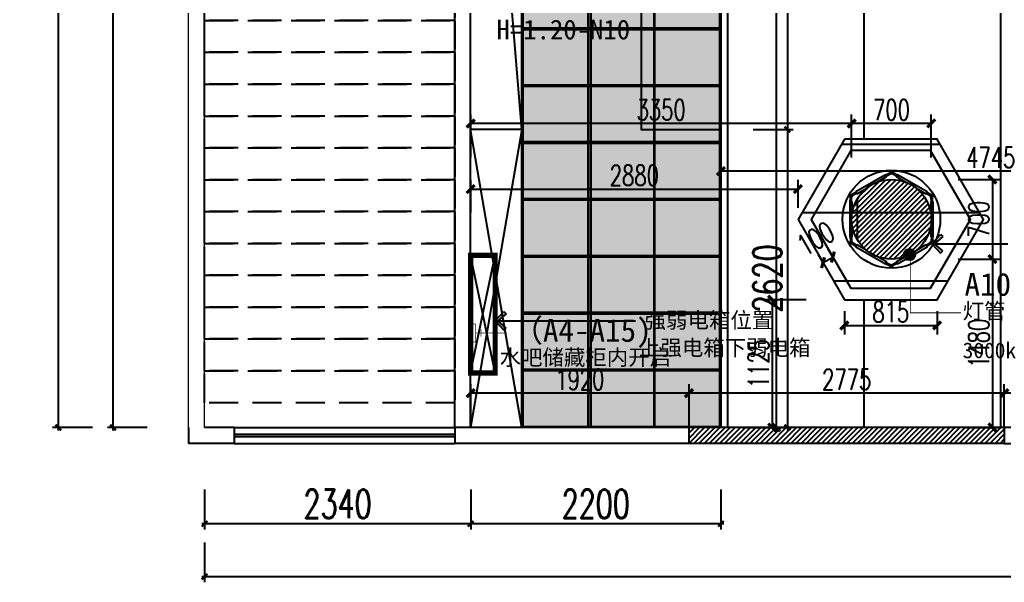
# Model space of a CAD drawing. Header units: millimetres. Extents: x 5625199 to 7433318, y -3316392 to -2552493.
# Drawn here: x 5899224 to 5907882, y -2599390 to -2594445 of the extents above; entities that cross this region are included whole.
import ezdxf

# ---------------------------------------------------------------- set-up
doc = ezdxf.new("R2010")
doc.units = ezdxf.units.MM
doc.header["$PDMODE"] = 35
doc.header["$PDSIZE"] = -10
doc.linetypes.add('DASHEDX2', pattern=[38.1, 25.4, -12.7])
doc.layers.add('001墙线', color=1, linetype='Continuous', lineweight=35)
for name, color, linetype in [('8', 8, 'Continuous'), ('PL-固定家具', 155, 'Continuous'), ('PL-地坪线', 8, 'Continuous'), ('PL-天花', 30, 'Continuous'), ('PL-天花尺寸', 155, 'Continuous'), ('PL-新建墙体', 5, 'Continuous'), ('PL-新建墙体尺寸', 155, 'Continuous'), ('PL-活动家具', 15, 'Continuous'), ('PL-灯具尺寸', 155, 'Continuous'), ('TXT【文字】', 8, 'Continuous'), ('WALL', 160, 'Continuous'), ('开关', 1, 'Continuous'), ('插座', 1, 'Continuous')]:
    doc.layers.add(name, color=color, linetype=linetype)
doc.styles.add('MFD-英文', font='stylu.ttf')
doc.styles.add('STYLE2', font='simhei.ttf')
doc.styles.add('标注-尺寸', font='simplex.shx', dxfattribs={"width": 0.7})
doc.dimstyles.new('100', dxfattribs={"dimtxt": 180, "dimasz": 70, "dimexe": 80, "dimexo": 100, "dimgap": 30, "dimtad": 1, "dimdec": 0, "dimrnd": 5, "dimdsep": 46, "dimtxsty": '标注-尺寸', "dimblk": 'ARCHTICK', "dimcen": 0.2, "dimdle": 5, "dimclrd": 8, "dimclre": 8, "dimclrt": 2, "dimadec": 0, "dimazin": 0, "dimtfac": 1, "dimtdec": 0, "dimtmove": 2, "dimatfit": 3, "dimldrblk": 'ccccc', "dimfxl": 300, "dimfxlon": 1, "dimtolj": 1, "dimtzin": 0, "dimarcsym": 0})
doc.dimstyles.new('MS55', dxfattribs={"dimscale": 0, "dimtxt": 5, "dimasz": 1, "dimexe": 1, "dimexo": 0.8, "dimgap": 1, "dimtad": 1, "dimdec": 0, "dimrnd": 5, "dimdsep": 46, "dimtxsty": '标注-尺寸', "dimblk": 'ARCHTICK', "dimcen": 0, "dimdle": 0.5, "dimclrd": 256, "dimclre": 256, "dimclrt": 50, "dimadec": 0, "dimazin": 0, "dimtfac": 1, "dimtdec": 0, "dimtix": 1, "dimtofl": 0, "dimtmove": 2, "dimatfit": 3, "dimldrblk": 'jt2', "dimfxl": 6, "dimfxlon": 1, "dimtvp": 1, "dimtolj": 1, "dimtzin": 0, "dimarcsym": 0})
doc.dimstyles.new('副本 100', dxfattribs={"dimscale": 0.8, "dimtxt": 180, "dimasz": 70, "dimexe": 80, "dimexo": 100, "dimgap": 30, "dimtad": 1, "dimdec": 0, "dimrnd": 5, "dimdsep": 46, "dimtxsty": '标注-尺寸', "dimblk": 'ARCHTICK', "dimcen": 0.2, "dimdle": 5, "dimclrd": 8, "dimclre": 8, "dimclrt": 2, "dimadec": 0, "dimazin": 0, "dimtfac": 1, "dimtdec": 0, "dimtmove": 2, "dimatfit": 3, "dimldrblk": 'ccccc', "dimfxl": 300, "dimfxlon": 1, "dimtolj": 1, "dimtzin": 0, "dimarcsym": 0})
pattern_1 = [(45, (273402.825, -417409.755), (-22.4506403, 22.4506403), [])]

# ---------------------------------------------------------------- blocks, each defined once
blk = doc.blocks.new('_ArchTick')
at = {"color": 0, "linetype": 'ByBlock', "const_width": 0.4}
blk.add_lwpolyline([(-0.5, -0.5), (0.5, 0.5)], dxfattribs=at)
blk = doc.blocks.new('*D39')
at = {"layer": 'PL-新建墙体尺寸', "color": 8, "lineweight": -2, "ltscale": 500, "transparency": 16777216}
for p, q in [((5906539.4, -2595657.3), (5906539.4, -2595277.3)), ((5907239.4, -2595657.3), (5907239.4, -2595277.3)), ((5907244.4, -2595357.3), (5906534.4, -2595357.3))]:
    blk.add_line(p, q, dxfattribs=at)
at = {"layer": 'PL-新建墙体尺寸', "color": 8, "linetype": 'ByBlock', "lineweight": -2, "transparency": 16777216, "xscale": 70, "yscale": 70, "zscale": 70, "rotation": 180}
blk.add_blockref('_ArchTick', (5906539.4, -2595357.3), dxfattribs=at)
at = {"layer": 'PL-新建墙体尺寸', "color": 8, "linetype": 'ByBlock', "lineweight": -2, "transparency": 16777216, "xscale": 70, "yscale": 70, "zscale": 70}
blk.add_blockref('_ArchTick', (5907239.4, -2595357.3), dxfattribs=at)
at = {"layer": 'PL-新建墙体尺寸', "color": 2, "ltscale": 500, "transparency": 16777216, "insert": (5906889.4, -2595237.3), "char_height": 180, "attachment_point": 5, "style": '标注-尺寸'}
blk.add_mtext('\\A1;700', dxfattribs=at)
blk = doc.blocks.new('ccccc')
h = blk.add_hatch(color=44)
h.dxf.hatch_style = 1
h.paths.add_polyline_path([(-1.71, -1.12), (-1.35, -1.47), (0, 0), (-1.35, 1.47), (-1.71, 1.12), (-0.42, 0)])
at = {"color": 44}
for p, q in [((-1.35, 1.47), (-1.71, 1.12)), ((0, 0), (-1.35, 1.47)), ((-0.42, 0), (-5.07, 0)), ((-1.71, 1.12), (-0.42, 0)), ((-1.71, -1.12), (-0.42, 0)), ((0, 0), (-1.35, -1.47)), ((-1.35, -1.47), (-1.71, -1.12))]:
    blk.add_line(p, q, dxfattribs=at)
blk = doc.blocks.new('*D40')
at = {"layer": 'PL-新建墙体尺寸', "color": 8, "lineweight": -2, "ltscale": 500, "transparency": 16777216}
for p, q in [((5903189.4, -2595657.3), (5903189.4, -2595277.3)), ((5906539.4, -2595657.3), (5906539.4, -2595277.3)), ((5906544.4, -2595357.3), (5903184.4, -2595357.3))]:
    blk.add_line(p, q, dxfattribs=at)
at = {"layer": 'PL-新建墙体尺寸', "color": 8, "linetype": 'ByBlock', "lineweight": -2, "transparency": 16777216, "xscale": 70, "yscale": 70, "zscale": 70, "rotation": 180}
blk.add_blockref('_ArchTick', (5903189.4, -2595357.3), dxfattribs=at)
at = {"layer": 'PL-新建墙体尺寸', "color": 8, "linetype": 'ByBlock', "lineweight": -2, "transparency": 16777216, "xscale": 70, "yscale": 70, "zscale": 70}
blk.add_blockref('_ArchTick', (5906539.4, -2595357.3), dxfattribs=at)
at = {"layer": 'PL-新建墙体尺寸', "color": 2, "ltscale": 500, "transparency": 16777216, "insert": (5904864.4, -2595237.3), "char_height": 180, "attachment_point": 5, "style": '标注-尺寸'}
blk.add_mtext('\\A1;3350', dxfattribs=at)
blk = doc.blocks.new('*D41')
at = {"layer": 'Defpoints', "color": 0, "ltscale": 500, "transparency": 16777216}
for p in [(5906889.4, -2595849.5), (5906889.4, -2596549.5), (5907777.5, -2596549.5)]:
    blk.add_point(p, dxfattribs=at)
at = {"layer": 'PL-新建墙体尺寸', "color": 8, "lineweight": -2, "ltscale": 500, "transparency": 16777216}
for p, q in [((5907477.5, -2595849.5), (5907857.5, -2595849.5)), ((5907777.5, -2595844.5), (5907777.5, -2596554.5)), ((5907477.5, -2596549.5), (5907857.5, -2596549.5))]:
    blk.add_line(p, q, dxfattribs=at)
at = {"layer": 'PL-新建墙体尺寸', "color": 8, "linetype": 'ByBlock', "lineweight": -2, "transparency": 16777216, "xscale": 70, "yscale": 70, "zscale": 70}
for p, rotation in [((5907777.5, -2595849.5), 90), ((5907777.5, -2596549.5), 270)]:
    blk.add_blockref('_ArchTick', p, dxfattribs=dict(at, rotation=rotation))
at = {"layer": 'PL-新建墙体尺寸', "color": 2, "ltscale": 500, "transparency": 16777216, "insert": (5907657.5, -2596199.5), "char_height": 180, "attachment_point": 5, "rotation": 90, "style": '标注-尺寸'}
blk.add_mtext('\\A1;700', dxfattribs=at)
blk = doc.blocks.new('*D42')
at = {"layer": 'Defpoints', "color": 0, "transparency": 16777216}
for p in [(5906889.4, -2596549.5), (5907445.2, -2598029.5), (5907777.5, -2598029.5)]:
    blk.add_point(p, dxfattribs=at)
at = {"layer": 'PL-新建墙体尺寸', "color": 8, "lineweight": -2, "ltscale": 500, "transparency": 16777216}
for p, q in [((5907477.5, -2596549.5), (5907857.5, -2596549.5)), ((5907777.5, -2596544.5), (5907777.5, -2598034.5)), ((5907545.2, -2598029.5), (5907857.5, -2598029.5))]:
    blk.add_line(p, q, dxfattribs=at)
at = {"layer": 'PL-新建墙体尺寸', "color": 8, "linetype": 'ByBlock', "lineweight": -2, "transparency": 16777216, "xscale": 70, "yscale": 70, "zscale": 70}
for p, rotation in [((5907777.5, -2596549.5), 90), ((5907777.5, -2598029.5), 270)]:
    blk.add_blockref('_ArchTick', p, dxfattribs=dict(at, rotation=rotation))
at = {"layer": 'PL-新建墙体尺寸', "color": 2, "ltscale": 500, "transparency": 16777216, "insert": (5907657.5, -2597289.5), "char_height": 180, "attachment_point": 5, "rotation": 90, "style": '标注-尺寸'}
blk.add_mtext('\\A1;1480', dxfattribs=at)
blk = doc.blocks.new('*D83')
at = {"layer": 'Defpoints', "color": 0, "transparency": 16777216}
for p in [(5905339, -2590009.5), (5905339, -2598029.5), (5905876.1, -2598029.5)]:
    blk.add_point(p, dxfattribs=at)
at = {"layer": 'PL-天花尺寸', "color": 8, "lineweight": -2, "ltscale": 500, "transparency": 16777216}
for p, q in [((5905876.1, -2590004.5), (5905876.1, -2598034.5)), ((5905576.1, -2590009.5), (5905956.1, -2590009.5)), ((5905576.1, -2598029.5), (5905956.1, -2598029.5))]:
    blk.add_line(p, q, dxfattribs=at)
at = {"layer": 'PL-天花尺寸', "color": 8, "linetype": 'ByBlock', "lineweight": -2, "transparency": 16777216, "xscale": 70, "yscale": 70, "zscale": 70}
for p, rotation in [((5905876.1, -2590009.5), 90), ((5905876.1, -2598029.5), 270)]:
    blk.add_blockref('_ArchTick', p, dxfattribs=dict(at, rotation=rotation))
at = {"layer": 'PL-天花尺寸', "color": 2, "ltscale": 500, "transparency": 16777216, "insert": (5905756.1, -2594019.5), "char_height": 180, "attachment_point": 5, "rotation": 90, "style": '标注-尺寸'}
blk.add_mtext('\\A1;8020', dxfattribs=at)
blk = doc.blocks.new('*D158')
at = {"layer": 'Defpoints', "color": 0, "transparency": 16777216}
for p in [(5910136, -2594525.2), (5905389.6, -2595609.2), (5905389.6, -2595776)]:
    blk.add_point(p, dxfattribs=at)
at = {"layer": 'PL-灯具尺寸', "color": 8, "lineweight": -2, "ltscale": 500, "transparency": 16777216}
for p, q in [((5910136, -2595476), (5910136, -2595856)), ((5905389.6, -2595709.2), (5905389.6, -2595856)), ((5910141, -2595776), (5905384.6, -2595776))]:
    blk.add_line(p, q, dxfattribs=at)
at = {"layer": 'PL-灯具尺寸', "color": 8, "linetype": 'ByBlock', "lineweight": -2, "transparency": 16777216, "xscale": 70, "yscale": 70, "zscale": 70, "rotation": 180}
blk.add_blockref('_ArchTick', (5905389.6, -2595776), dxfattribs=at)
at = {"layer": 'PL-灯具尺寸', "color": 8, "linetype": 'ByBlock', "lineweight": -2, "transparency": 16777216, "xscale": 70, "yscale": 70, "zscale": 70}
blk.add_blockref('_ArchTick', (5910136, -2595776), dxfattribs=at)
at = {"layer": 'PL-灯具尺寸', "color": 2, "ltscale": 500, "transparency": 16777216, "insert": (5907762.8, -2595656), "char_height": 180, "attachment_point": 5, "style": '标注-尺寸'}
blk.add_mtext('\\A1;4745', dxfattribs=at)
blk = doc.blocks.new('G$C9D3C6BC1')
at = {"layer": '001墙线', "const_width": 5.76}
for points in [[(82.1, 43.3), (82.1, 89.8), (50.2, 89.8)], [(82.1, 43.3), (82.1, 89.8), (113.9, 89.8)], [(161.2, 43.3), (161.2, 2.9), (2.9, 2.9), (2.9, 43.3)], [(2.9, 43.3), (161.2, 43.3), (82.1, 43.3)]]:
    blk.add_lwpolyline(points, dxfattribs=at)
blk = doc.blocks.new('*D1176')
at = {"layer": 'Defpoints', "color": 0, "transparency": 16777216}
for p in [(5905389.6, -2590009.5), (5905389.6, -2595409.5), (5905974.1, -2595409.5)]:
    blk.add_point(p, dxfattribs=at)
at = {"layer": 'TXT【文字】', "lineweight": -2, "ltscale": 500, "transparency": 16777216}
for p, q in [((5905974.1, -2589984.5), (5905974.1, -2595434.5)), ((5905674.1, -2590009.5), (5906024.1, -2590009.5)), ((5905674.1, -2595409.5), (5906024.1, -2595409.5))]:
    blk.add_line(p, q, dxfattribs=at)
at = {"layer": 'TXT【文字】', "linetype": 'ByBlock', "lineweight": -2, "transparency": 16777216, "xscale": 50.00000000000001, "yscale": 50.00000000000001, "zscale": 50.00000000000001}
for p, rotation in [((5905974.1, -2590009.5), 90), ((5905974.1, -2595409.5), 270)]:
    blk.add_blockref('_ArchTick', p, dxfattribs=dict(at, rotation=rotation))
at = {"layer": 'TXT【文字】', "color": 50, "ltscale": 500, "transparency": 16777216, "insert": (5905799.1, -2592709.5), "char_height": 250, "attachment_point": 5, "rotation": 90, "style": '标注-尺寸'}
blk.add_mtext('\\A1;5400', dxfattribs=at)
blk = doc.blocks.new('jt2')
at = {"ltscale": 0.1}
blk.add_line((0, 0), (-1, 0), dxfattribs=at)
at = {"color": 6, "ltscale": 0.1}
blk.add_lwpolyline([(-1.22, 1.26), (-0.72, 1.5), (0.02, 0), (-0.72, -1.5), (-1.22, -1.26), (0, 0), (-1.22, 1.26)], dxfattribs=at)
blk = doc.blocks.new('*D1177')
at = {"layer": 'Defpoints', "color": 0, "transparency": 16777216}
for p in [(5905389.6, -2595409.5), (5905974.1, -2598029.5), (5906237.3, -2598029.5)]:
    blk.add_point(p, dxfattribs=at)
at = {"layer": 'TXT【文字】', "lineweight": -2, "ltscale": 500, "transparency": 16777216}
for p, q in [((5905674.1, -2595409.5), (5906024.1, -2595409.5)), ((5905974.1, -2595384.5), (5905974.1, -2598054.5)), ((5906197.3, -2598029.5), (5905924.1, -2598029.5))]:
    blk.add_line(p, q, dxfattribs=at)
at = {"layer": 'TXT【文字】', "linetype": 'ByBlock', "lineweight": -2, "transparency": 16777216, "xscale": 50.00000000000001, "yscale": 50.00000000000001, "zscale": 50.00000000000001}
for p, rotation in [((5905974.1, -2595409.5), 90), ((5905974.1, -2598029.5), 270)]:
    blk.add_blockref('_ArchTick', p, dxfattribs=dict(at, rotation=rotation))
at = {"layer": 'TXT【文字】', "color": 50, "ltscale": 500, "transparency": 16777216, "insert": (5905799.1, -2596719.5), "char_height": 250, "attachment_point": 5, "rotation": 90, "style": '标注-尺寸'}
blk.add_mtext('\\A1;2620', dxfattribs=at)
blk = doc.blocks.new('*D1219')
at = {"layer": '8', "lineweight": -2, "ltscale": 500, "transparency": 16777216}
for p, q in [((5900344.5, -2589869.9), (5899994.5, -2589869.9)), ((5900044.5, -2598054.5), (5900044.5, -2589844.9)), ((5900344.5, -2598029.5), (5899994.5, -2598029.5))]:
    blk.add_line(p, q, dxfattribs=at)
at = {"layer": 'Defpoints', "color": 0, "transparency": 16777216}
for p in [(5900044.5, -2589869.9), (5903189.4, -2589869.9), (5901108.9, -2598029.5)]:
    blk.add_point(p, dxfattribs=at)
at = {"layer": '8', "linetype": 'ByBlock', "lineweight": -2, "transparency": 16777216, "xscale": 50.00000000000001, "yscale": 50.00000000000001, "zscale": 50.00000000000001}
for p, rotation in [((5900044.5, -2589869.9), 90), ((5900044.5, -2598029.5), 270)]:
    blk.add_blockref('_ArchTick', p, dxfattribs=dict(at, rotation=rotation))
at = {"layer": '8', "color": 50, "ltscale": 500, "transparency": 16777216, "insert": (5899869.5, -2593949.7), "char_height": 250, "attachment_point": 5, "rotation": 90, "style": '标注-尺寸'}
blk.add_mtext('\\A1;8160', dxfattribs=at)
blk = doc.blocks.new('*D1223')
at = {"layer": '8', "lineweight": -2, "ltscale": 500, "transparency": 16777216}
for p, q in [((5899862.7, -2580109.3), (5899512.7, -2580109.3)), ((5899562.7, -2580084.3), (5899562.7, -2598054.5)), ((5899862.7, -2598029.5), (5899512.7, -2598029.5))]:
    blk.add_line(p, q, dxfattribs=at)
at = {"layer": 'Defpoints', "color": 0, "transparency": 16777216}
for p in [(5903057.3, -2580109.3), (5899562.7, -2598029.5), (5903639.4, -2598029.5)]:
    blk.add_point(p, dxfattribs=at)
at = {"layer": '8', "linetype": 'ByBlock', "lineweight": -2, "transparency": 16777216, "xscale": 50.00000000000001, "yscale": 50.00000000000001, "zscale": 50.00000000000001}
for p, rotation in [((5899562.7, -2580109.3), 90), ((5899562.7, -2598029.5), 270)]:
    blk.add_blockref('_ArchTick', p, dxfattribs=dict(at, rotation=rotation))
at = {"layer": '8', "color": 50, "ltscale": 500, "transparency": 16777216, "insert": (5899387.7, -2589069.4), "char_height": 250, "attachment_point": 5, "rotation": 90, "style": '标注-尺寸'}
blk.add_mtext('\\A1;17920', dxfattribs=at)
blk = doc.blocks.new('*D1229')
at = {"layer": '8', "lineweight": -2, "ltscale": 500, "transparency": 16777216}
for p, q in [((5903189.4, -2598576), (5903189.4, -2598926)), ((5905389.6, -2598576), (5905389.6, -2598926)), ((5905414.6, -2598876), (5903164.4, -2598876))]:
    blk.add_line(p, q, dxfattribs=at)
at = {"layer": 'Defpoints', "color": 0, "transparency": 16777216}
for p in [(5905389.6, -2590009.5), (5903189.4, -2593775.7), (5903189.4, -2598876)]:
    blk.add_point(p, dxfattribs=at)
at = {"layer": '8', "linetype": 'ByBlock', "lineweight": -2, "transparency": 16777216, "xscale": 50.00000000000001, "yscale": 50.00000000000001, "zscale": 50.00000000000001, "rotation": 180}
blk.add_blockref('_ArchTick', (5903189.4, -2598876), dxfattribs=at)
at = {"layer": '8', "linetype": 'ByBlock', "lineweight": -2, "transparency": 16777216, "xscale": 50.00000000000001, "yscale": 50.00000000000001, "zscale": 50.00000000000001}
blk.add_blockref('_ArchTick', (5905389.6, -2598876), dxfattribs=at)
at = {"layer": '8', "color": 50, "ltscale": 500, "transparency": 16777216, "insert": (5904289.5, -2598701), "char_height": 250, "attachment_point": 5, "style": '标注-尺寸'}
blk.add_mtext('\\A1;2200', dxfattribs=at)
blk = doc.blocks.new('*D1230')
at = {"layer": '8', "lineweight": -2, "ltscale": 500, "transparency": 16777216}
for p, q in [((5900849.4, -2598576), (5900849.4, -2598926)), ((5903189.4, -2598576), (5903189.4, -2598926)), ((5903214.4, -2598876), (5900824.4, -2598876))]:
    blk.add_line(p, q, dxfattribs=at)
at = {"layer": 'Defpoints', "color": 0, "transparency": 16777216}
for p in [(5903189.4, -2593775.7), (5900849.4, -2594171.5), (5900849.4, -2598876)]:
    blk.add_point(p, dxfattribs=at)
at = {"layer": '8', "linetype": 'ByBlock', "lineweight": -2, "transparency": 16777216, "xscale": 50.00000000000001, "yscale": 50.00000000000001, "zscale": 50.00000000000001, "rotation": 180}
blk.add_blockref('_ArchTick', (5900849.4, -2598876), dxfattribs=at)
at = {"layer": '8', "linetype": 'ByBlock', "lineweight": -2, "transparency": 16777216, "xscale": 50.00000000000001, "yscale": 50.00000000000001, "zscale": 50.00000000000001}
blk.add_blockref('_ArchTick', (5903189.4, -2598876), dxfattribs=at)
at = {"layer": '8', "color": 50, "ltscale": 500, "transparency": 16777216, "insert": (5902019.4, -2598701), "char_height": 250, "attachment_point": 5, "style": '标注-尺寸'}
blk.add_mtext('\\A1;2340', dxfattribs=at)
blk = doc.blocks.new('*D1231')
at = {"layer": '8', "lineweight": -2, "ltscale": 500, "transparency": 16777216}
for p, q in [((5900849.4, -2599040.3), (5900849.4, -2599390.3)), ((5927019, -2599040.3), (5927019, -2599390.3)), ((5900824.4, -2599340.3), (5927044, -2599340.3))]:
    blk.add_line(p, q, dxfattribs=at)
at = {"layer": 'Defpoints', "color": 0, "transparency": 16777216}
for p in [(5900849.4, -2594171.5), (5927019, -2598029.5), (5927019, -2599340.3)]:
    blk.add_point(p, dxfattribs=at)
at = {"layer": '8', "linetype": 'ByBlock', "lineweight": -2, "transparency": 16777216, "xscale": 50.00000000000001, "yscale": 50.00000000000001, "zscale": 50.00000000000001, "rotation": 180}
blk.add_blockref('_ArchTick', (5900849.4, -2599340.3), dxfattribs=at)
at = {"layer": '8', "linetype": 'ByBlock', "lineweight": -2, "transparency": 16777216, "xscale": 50.00000000000001, "yscale": 50.00000000000001, "zscale": 50.00000000000001}
blk.add_blockref('_ArchTick', (5927019, -2599340.3), dxfattribs=at)
at = {"layer": '8', "color": 50, "ltscale": 500, "transparency": 16777216, "insert": (5913934.2, -2599165.3), "char_height": 250, "attachment_point": 5, "style": '标注-尺寸'}
blk.add_mtext('\\A1;26170', dxfattribs=at)
blk = doc.blocks.new('*D1305')
at = {"layer": 'Defpoints', "color": 0, "transparency": 16777216}
for p in [(5907882.1, -2597728), (5920336.2, -2598069.5), (5907882.1, -2598169.5)]:
    blk.add_point(p, dxfattribs=at)
at = {"layer": 'PL-新建墙体尺寸', "color": 8, "lineweight": -2, "ltscale": 500, "transparency": 16777216}
for p, q in [((5907882.1, -2598028), (5907882.1, -2597648)), ((5920336.2, -2597969.5), (5920336.2, -2597648)), ((5920341.2, -2597728), (5907877.1, -2597728))]:
    blk.add_line(p, q, dxfattribs=at)
at = {"layer": 'PL-新建墙体尺寸', "color": 8, "linetype": 'ByBlock', "lineweight": -2, "transparency": 16777216, "xscale": 70, "yscale": 70, "zscale": 70, "rotation": 180}
blk.add_blockref('_ArchTick', (5907882.1, -2597728), dxfattribs=at)
at = {"layer": 'PL-新建墙体尺寸', "color": 8, "linetype": 'ByBlock', "lineweight": -2, "transparency": 16777216, "xscale": 70, "yscale": 70, "zscale": 70}
blk.add_blockref('_ArchTick', (5920336.2, -2597728), dxfattribs=at)
at = {"layer": 'PL-新建墙体尺寸', "color": 2, "ltscale": 500, "transparency": 16777216, "insert": (5914109.1, -2597608), "char_height": 180, "attachment_point": 5, "style": '标注-尺寸'}
blk.add_mtext('\\A1;12455', dxfattribs=at)
blk = doc.blocks.new('*D1306')
at = {"layer": 'Defpoints', "color": 0, "transparency": 16777216}
for p in [(5905109.4, -2597728), (5905109.4, -2598169.5), (5907882.1, -2598169.5)]:
    blk.add_point(p, dxfattribs=at)
at = {"layer": 'PL-新建墙体尺寸', "color": 8, "lineweight": -2, "ltscale": 500, "transparency": 16777216}
for p, q in [((5905109.4, -2598028), (5905109.4, -2597648)), ((5907882.1, -2598028), (5907882.1, -2597648)), ((5907887.1, -2597728), (5905104.4, -2597728))]:
    blk.add_line(p, q, dxfattribs=at)
at = {"layer": 'PL-新建墙体尺寸', "color": 8, "linetype": 'ByBlock', "lineweight": -2, "transparency": 16777216, "xscale": 70, "yscale": 70, "zscale": 70, "rotation": 180}
blk.add_blockref('_ArchTick', (5905109.4, -2597728), dxfattribs=at)
at = {"layer": 'PL-新建墙体尺寸', "color": 8, "linetype": 'ByBlock', "lineweight": -2, "transparency": 16777216, "xscale": 70, "yscale": 70, "zscale": 70}
blk.add_blockref('_ArchTick', (5907882.1, -2597728), dxfattribs=at)
at = {"layer": 'PL-新建墙体尺寸', "color": 2, "ltscale": 500, "transparency": 16777216, "insert": (5906495.7, -2597608), "char_height": 180, "attachment_point": 5, "style": '标注-尺寸'}
blk.add_mtext('\\A1;2775', dxfattribs=at)
blk = doc.blocks.new('*D1307')
at = {"layer": 'Defpoints', "color": 0, "transparency": 16777216}
for p in [(5903189.4, -2597728), (5903189.4, -2598029.5), (5905109.4, -2598169.5)]:
    blk.add_point(p, dxfattribs=at)
at = {"layer": 'PL-新建墙体尺寸', "color": 8, "lineweight": -2, "ltscale": 500, "transparency": 16777216}
for p, q in [((5903189.4, -2597929.5), (5903189.4, -2597648)), ((5905109.4, -2598028), (5905109.4, -2597648)), ((5905114.4, -2597728), (5903184.4, -2597728))]:
    blk.add_line(p, q, dxfattribs=at)
at = {"layer": 'PL-新建墙体尺寸', "color": 8, "linetype": 'ByBlock', "lineweight": -2, "transparency": 16777216, "xscale": 70, "yscale": 70, "zscale": 70, "rotation": 180}
blk.add_blockref('_ArchTick', (5903189.4, -2597728), dxfattribs=at)
at = {"layer": 'PL-新建墙体尺寸', "color": 8, "linetype": 'ByBlock', "lineweight": -2, "transparency": 16777216, "xscale": 70, "yscale": 70, "zscale": 70}
blk.add_blockref('_ArchTick', (5905109.4, -2597728), dxfattribs=at)
at = {"layer": 'PL-新建墙体尺寸', "color": 2, "ltscale": 500, "transparency": 16777216, "insert": (5904149.4, -2597608), "char_height": 180, "attachment_point": 5, "style": '标注-尺寸'}
blk.add_mtext('\\A1;1920', dxfattribs=at)
blk = doc.blocks.new('G$CA9BB48B2')
at = {"layer": '开关'}
h = blk.add_hatch(color=256, dxfattribs=at)
h.dxf.hatch_style = 1
h.paths.add_polyline_path([(100, 50, 1), (0, 50, 1)])
blk.add_circle((50, 50), 50, dxfattribs=at)
blk = doc.blocks.new('*D1326')
at = {"layer": 'Defpoints', "color": 0, "transparency": 16777216}
for p in [(5906067.9, -2595933.4), (5903189.4, -2596240.1), (5906067.9, -2596199.9)]:
    blk.add_point(p, dxfattribs=at)
at = {"layer": 'PL-新建墙体尺寸', "color": 8, "lineweight": -2, "ltscale": 500, "transparency": 16777216}
for p, q in [((5903189.4, -2596140.1), (5903189.4, -2595853.4)), ((5906067.9, -2596099.9), (5906067.9, -2595853.4)), ((5903184.4, -2595933.4), (5906072.9, -2595933.4))]:
    blk.add_line(p, q, dxfattribs=at)
at = {"layer": 'PL-新建墙体尺寸', "color": 8, "linetype": 'ByBlock', "lineweight": -2, "transparency": 16777216, "xscale": 70, "yscale": 70, "zscale": 70, "rotation": 180}
blk.add_blockref('_ArchTick', (5903189.4, -2595933.4), dxfattribs=at)
at = {"layer": 'PL-新建墙体尺寸', "color": 8, "linetype": 'ByBlock', "lineweight": -2, "transparency": 16777216, "xscale": 70, "yscale": 70, "zscale": 70}
blk.add_blockref('_ArchTick', (5906067.9, -2595933.4), dxfattribs=at)
at = {"layer": 'PL-新建墙体尺寸', "color": 2, "ltscale": 500, "transparency": 16777216, "insert": (5904628.6, -2595813.4), "char_height": 180, "attachment_point": 5, "style": '标注-尺寸'}
blk.add_mtext('\\A1;2880', dxfattribs=at)
blk = doc.blocks.new('*D1327')
at = {"layer": 'Defpoints', "color": 0, "transparency": 16777216}
for p in [(5906475.6, -2596906.1), (5905840.7, -2598029.5), (5906475.6, -2598029.5)]:
    blk.add_point(p, dxfattribs=at)
at = {"layer": 'PL-新建墙体尺寸', "color": 8, "lineweight": -2, "ltscale": 500, "transparency": 16777216}
for p, q in [((5906140.7, -2596906.1), (5905760.7, -2596906.1)), ((5905840.7, -2596901.1), (5905840.7, -2598034.5)), ((5906140.7, -2598029.5), (5905760.7, -2598029.5))]:
    blk.add_line(p, q, dxfattribs=at)
at = {"layer": 'PL-新建墙体尺寸', "color": 8, "linetype": 'ByBlock', "lineweight": -2, "transparency": 16777216, "xscale": 70, "yscale": 70, "zscale": 70}
for p, rotation in [((5905840.7, -2596906.1), 90), ((5905840.7, -2598029.5), 270)]:
    blk.add_blockref('_ArchTick', p, dxfattribs=dict(at, rotation=rotation))
at = {"layer": 'PL-新建墙体尺寸', "color": 2, "ltscale": 500, "transparency": 16777216, "insert": (5905720.7, -2597467.8), "char_height": 180, "attachment_point": 5, "rotation": 90, "style": '标注-尺寸'}
blk.add_mtext('\\A1;1125', dxfattribs=at)
blk = doc.blocks.new('*D1328')
at = {"layer": 'Defpoints', "color": 0, "transparency": 16777216}
for p in [(5906475.7, -2596906.1), (5907291.1, -2596906.1), (5907291.1, -2597132.5)]:
    blk.add_point(p, dxfattribs=at)
at = {"layer": 'PL-新建墙体尺寸', "color": 8, "lineweight": -2, "ltscale": 500, "transparency": 16777216}
for p, q in [((5906475.7, -2597006.1), (5906475.7, -2597212.5)), ((5907291.1, -2597006.1), (5907291.1, -2597212.5)), ((5906470.7, -2597132.5), (5907296.1, -2597132.5))]:
    blk.add_line(p, q, dxfattribs=at)
at = {"layer": 'PL-新建墙体尺寸', "color": 8, "linetype": 'ByBlock', "lineweight": -2, "transparency": 16777216, "xscale": 70, "yscale": 70, "zscale": 70, "rotation": 180}
blk.add_blockref('_ArchTick', (5906475.7, -2597132.5), dxfattribs=at)
at = {"layer": 'PL-新建墙体尺寸', "color": 8, "linetype": 'ByBlock', "lineweight": -2, "transparency": 16777216, "xscale": 70, "yscale": 70, "zscale": 70}
blk.add_blockref('_ArchTick', (5907291.1, -2597132.5), dxfattribs=at)
at = {"layer": 'PL-新建墙体尺寸', "color": 2, "ltscale": 500, "transparency": 16777216, "insert": (5906883.4, -2597012.5), "char_height": 180, "attachment_point": 5, "style": '标注-尺寸'}
blk.add_mtext('\\A1;815', dxfattribs=at)
blk = doc.blocks.new('*D1329')
at = {"layer": 'Defpoints', "color": 0, "transparency": 16777216}
for p in [(5906374.5, -2596530.9), (5906406.2, -2596585.9), (5906319.6, -2596635.9)]:
    blk.add_point(p, dxfattribs=at)
at = {"layer": 'PL-新建墙体尺寸', "color": 8, "lineweight": -2, "ltscale": 500, "transparency": 16777216}
for p, q in [((5906374.5, -2596530.9), (5906334.5, -2596461.6)), ((5906287.9, -2596580.9), (5906247.9, -2596511.6)), ((5906283.6, -2596583.4), (5906378.8, -2596528.4))]:
    blk.add_line(p, q, dxfattribs=at)
at = {"layer": 'PL-新建墙体尺寸', "color": 8, "linetype": 'ByBlock', "lineweight": -2, "transparency": 16777216, "xscale": 70, "yscale": 70, "zscale": 70}
for p, rotation in [((5906374.5, -2596530.9), 29.99999999999572), ((5906287.9, -2596580.9), 209.9999999999957)]:
    blk.add_blockref('_ArchTick', p, dxfattribs=dict(at, rotation=rotation))
at = {"layer": 'PL-新建墙体尺寸', "color": 2, "ltscale": 500, "transparency": 16777216, "insert": (5906223.7, -2596369.7), "char_height": 180, "attachment_point": 5, "rotation": 30, "style": '标注-尺寸'}
blk.add_mtext('\\A1;100', dxfattribs=at)

msp = doc.modelspace()

# ---------------------------------------------------------------- hatches: boundary and pattern name
at = {"layer": 'PL-地坪线', "ltscale": 500}
h = msp.add_hatch(dxfattribs=at)
h.set_pattern_fill('_USER', color=250, scale=1200, angle=90, pattern_type=0)
h.set_pattern_definition([(90, (5919849.4, -2585359.4), (-1200, 7e-14), [])])
h.paths.add_polyline_path([(5927018.95, -2585729.48), (5927018.95, -2585339.42), (5925478.78, -2585339.42), (5925328.78, -2585339.42), (5923168.78, -2585339.42), (5923068.78, -2585339.42), (5923018.78, -2585339.42), (5923018.78, -2585289.42), (5923018.78, -2585189.42), (5923018.78, -2580509.31), (5923018.78, -2580109.31), (5922418.78, -2580109.31), (5921357.27, -2580109.31), (5920757.27, -2580109.31), (5915357.27, -2580109.31), (5914757.27, -2580109.31), (5909357.27, -2580109.31), (5908757.27, -2580109.31), (5905389.39, -2580109.31), (5905389.39, -2583909.31), (5905389.39, -2584049.31), (5905389.39, -2585189.42), (5907850.52, -2585189.42), (5907850.52, -2584589.42), (5908000.52, -2584589.42), (5908600.52, -2584589.42), (5908750.52, -2584589.42), (5908750.52, -2585189.42), (5912854.13, -2585189.42), (5912854.13, -2584589.42), (5913004.13, -2584589.42), (5913004.13, -2585339.42), (5915404.13, -2585339.42), (5915404.13, -2584589.42), (5915554.13, -2584589.42), (5915554.13, -2585189.42), (5919699.42, -2585189.42), (5919699.42, -2584589.42), (5919849.42, -2584589.42), (5919849.42, -2585339.42), (5919849.42, -2585349.42), (5919849.42, -2585359.42), (5919849.42, -2587719.42), (5919849.42, -2587729.42), (5919849.42, -2587739.42), (5919849.42, -2588489.42), (5919699.42, -2588489.42), (5919699.42, -2587889.42), (5915554.13, -2587889.42), (5915554.13, -2588489.42), (5915404.13, -2588489.42), (5915404.13, -2587739.42), (5913004.13, -2587739.42), (5913004.13, -2588489.42), (5912854.13, -2588489.42), (5912854.13, -2587889.42), (5908750.52, -2587889.42), (5908750.52, -2588489.42), (5908600.52, -2588489.42), (5908600.52, -2587739.42), (5908000.52, -2587739.42), (5908000.52, -2588489.42), (5907850.52, -2588489.42), (5907850.52, -2587889.42), (5905389.66, -2587889.42), (5905389.39, -2590009.53), (5903189.37, -2590009.53), (5903189.37, -2598029.48), (5905109.37, -2598029.48), (5907882.09, -2598029.48), (5920336.21, -2598029.48), (5923109.37, -2598029.48), (5925063.95, -2598029.48), (5926523.14, -2598029.48), (5927018.96, -2598029.48), (5927018.94, -2597729.66), (5926984.21, -2595029.85), (5923018.77, -2595029.85), (5923018.77, -2593127.21), (5923152.98, -2593127.21), (5923152.98, -2593687.74), (5923224.03, -2593687.74), (5924124.04, -2593687.74), (5924787.2, -2593687.74), (5924787.2, -2591366.67), (5924124.04, -2591366.67), (5923224.03, -2591366.67), (5923152.98, -2591366.67), (5923152.98, -2591927.2), (5923018.77, -2591927.2), (5923018.77, -2591579.55), (5921718.77, -2591579.55), (5921718.77, -2595029.85), (5921568.77, -2595029.85), (5921568.77, -2591579.55), (5921468.77, -2591579.55), (5921468.77, -2591429.55), (5923018.77, -2591429.55), (5923018.77, -2589809.55), (5927018.95, -2589809.55), (5927018.95, -2586329.48), (5927018.95, -2585774.42)])
h.paths.add_polyline_path([(5906475.65, -2595493.67), (5907291.12, -2595493.67), (5907698.86, -2596199.89), (5907291.12, -2596906.11), (5906475.65, -2596906.11), (5906067.92, -2596199.89)], flags=16)
h.paths.add_polyline_path([(5906533.39, -2595593.67), (5907233.39, -2595593.67), (5907583.39, -2596199.89), (5907233.39, -2596806.11), (5906533.39, -2596806.11), (5906183.39, -2596199.89)], flags=0)
h.paths.add_polyline_path([(5907239.37, -2596199.48, 1), (5906539.37, -2596199.48, 1)], flags=0)
h = msp.add_hatch(dxfattribs=at)
h.set_pattern_fill('_USER', color=250, scale=600, pattern_type=0)
h.set_pattern_definition([(0, (5919849.4, -2586539.4), (0, 600), [])])
h.paths.add_polyline_path([(5906475.65, -2595493.67), (5907291.12, -2595493.67), (5907698.86, -2596199.89), (5907291.12, -2596906.11), (5906475.65, -2596906.11), (5906067.92, -2596199.89)], flags=16)
h.paths.add_polyline_path([(5906533.39, -2595593.67), (5907233.39, -2595593.67), (5907583.39, -2596199.89), (5907233.39, -2596806.11), (5906533.39, -2596806.11), (5906183.39, -2596199.89)], flags=0)
h.paths.add_polyline_path([(5907239.37, -2596199.48, 1), (5906539.37, -2596199.48, 1)], flags=0)
h = msp.add_hatch(dxfattribs=at)
h.set_pattern_fill('_USER', color=250, scale=1200, angle=90, pattern_type=0)
h.set_pattern_definition([(90, (5905389.4, -2590009.5), (-1200, 7e-14), [])])
h.paths.add_polyline_path([(5907239.37, -2596199.48, 1), (5906539.37, -2596199.48, 1)], flags=16)
h = msp.add_hatch(dxfattribs=at)
h.set_pattern_fill('_USER', color=250, scale=600, pattern_type=0)
h.set_pattern_definition([(0, (5919849.4, -2586539.4), (0, 600), [])])
h.paths.add_polyline_path([(5907239.37, -2596199.48, 1), (5906539.37, -2596199.48, 1)], flags=16)
at = {"layer": 'PL-天花'}
h = msp.add_hatch(dxfattribs=at)
h.set_pattern_fill('DOTS', color=250, scale=1000)
h.set_pattern_definition([(0, (4527146.766, -2634014.735), (31.25, 62.5), [0, -62.5])])
h.paths.add_polyline_path([(5905379.39, -2590019.53), (5903649.37, -2590019.53), (5903649.37, -2598019.48), (5905379.39, -2598019.48)])
at = {"layer": 'PL-新建墙体'}
h = msp.add_hatch(dxfattribs=at)
h.set_pattern_fill('ANSI31', color=251, scale=10)
h.set_pattern_definition(pattern_1)
h.paths.add_polyline_path([(5907239.37, -2596199.48, 1), (5906539.37, -2596199.48, 1)])
h = msp.add_hatch(dxfattribs=at)
h.set_pattern_fill('ANSI31', color=251, scale=10)
h.set_pattern_definition(pattern_1)
h.paths.add_polyline_path([(5920336.21, -2598169.48), (5923109.37, -2598169.48), (5923109.37, -2598029.48), (5920336.21, -2598029.48)])
h.paths.add_polyline_path([(5907882.09, -2598169.48), (5907882.09, -2598029.48), (5905109.37, -2598029.48), (5905109.37, -2598169.48)])

# ---------------------------------------------------------------- linework, layer by layer
at = {"lineweight": 18}
for p, q in [((5900709.26, -2598029.48), (5900709.26, -2588419.8)), ((5900849.37, -2598029.48), (5900849.36, -2588419.8))]:
    msp.add_line(p, q, dxfattribs=at)
at = {"color": 255, "linetype": 'DASHEDX2', "ltscale": 10}
msp.add_line((5900849.37, -2597529.48), (5900849.37, -2589870.47), dxfattribs=at)
at = {"color": 255, "lineweight": 18}
msp.add_line((5900849.37, -2595308.91), (5900849.37, -2589870.47), dxfattribs=at)
for p, q in [((5903049.37, -2598029.48), (5903049.37, -2589869.9)), ((5903189.37, -2598029.48), (5903189.37, -2590009.53)), ((5905109.37, -2598169.48), (5905109.37, -2598029.48))]:
    msp.add_line(p, q)
at = {"ltscale": 500}
for p, q in [((5900709.26, -2598029.48), (5900709.26, -2598169.48)), ((5901108.94, -2598029.48), (5900849.37, -2598029.48)), ((5905109.37, -2598029.48), (5903049.37, -2598029.48)), ((5901108.94, -2598169.48), (5900709.26, -2598169.48)), ((5905109.37, -2598169.48), (5903049.37, -2598169.48))]:
    msp.add_line(p, q, dxfattribs=at)
at = {"color": 255}
for p, q in [((5901108.94, -2598029.48), (5901108.94, -2598169.48)), ((5903049.37, -2598029.48), (5903049.37, -2598169.48))]:
    msp.add_line(p, q, dxfattribs=at)
at = {"color": 250, "ltscale": 500}
for p, q in [((5901108.94, -2598029.48), (5903049.37, -2598029.48)), ((5901108.94, -2598169.48), (5903049.37, -2598169.48)), ((5907882.09, -2598169.48), (5920336.21, -2598169.48))]:
    msp.add_line(p, q, dxfattribs=at)
at = {"color": 3, "ltscale": 500}
for p, q in [((5901108.94, -2598089.48), (5903049.37, -2598089.48)), ((5901108.94, -2598109.48), (5903049.37, -2598109.48))]:
    msp.add_line(p, q, dxfattribs=at)
at = {"color": 2, "ltscale": 500}
msp.add_lwpolyline([(5923018.77, -2593127.21), (5923018.77, -2595029.85), (5926984.21, -2595029.85), (5927018.96, -2598029.48), (5903639.37, -2598029.48)], dxfattribs=at)
at = {"color": 250, "linetype": 'DASHEDX2', "ltscale": 10}
for points in [[(5900849.37, -2594171.48), (5903049.37, -2594171.56), (5903049.37, -2594451.56), (5900849.37, -2594451.48)], [(5900849.37, -2594451.48), (5903049.37, -2594451.56), (5903049.37, -2594731.56), (5900849.37, -2594731.48)], [(5900849.37, -2594731.48), (5903049.37, -2594731.56), (5903049.37, -2595011.56), (5900849.37, -2595011.48)], [(5900849.37, -2595011.48), (5903049.37, -2595011.56), (5903049.37, -2595291.56), (5900849.37, -2595291.48)], [(5900849.37, -2595291.48), (5903049.37, -2595291.56), (5903049.37, -2595571.56), (5900849.37, -2595571.48)], [(5900849.37, -2595571.48), (5903049.37, -2595571.56), (5903049.37, -2595851.56), (5900849.37, -2595851.48)], [(5900849.37, -2595851.48), (5903049.37, -2595851.56), (5903049.37, -2596131.56), (5900849.37, -2596131.48)], [(5900849.37, -2596131.48), (5903049.37, -2596131.56), (5903049.37, -2596411.56), (5900849.37, -2596411.48)], [(5900849.37, -2596411.48), (5903049.37, -2596411.56), (5903049.37, -2596691.56), (5900849.37, -2596691.48)], [(5900849.37, -2596691.48), (5903049.37, -2596691.56), (5903049.37, -2596971.56), (5900849.37, -2596971.48)], [(5900849.37, -2596971.48), (5903049.37, -2596971.56), (5903049.37, -2597251.56), (5900849.37, -2597251.48)], [(5900849.37, -2597251.48), (5903049.37, -2597251.56), (5903049.37, -2597531.56), (5900849.37, -2597531.48)], [(5900849.37, -2597531.48), (5903049.37, -2597531.56), (5903049.37, -2597811.56), (5900849.37, -2597811.48)]]:
    msp.add_lwpolyline(points, close=True, dxfattribs=at)
at = {"layer": 'PL-固定家具', "color": 250}
for p, q in [((5903639.37, -2595409.53), (5903189.37, -2590009.53)), ((5903639.37, -2595409.53), (5903189.37, -2598029.48)), ((5903639.37, -2598029.48), (5903189.37, -2595409.53))]:
    msp.add_line(p, q, dxfattribs=at)
at = {"layer": 'PL-固定家具'}
for p, q in [((5903639.37, -2598029.48), (5903639.37, -2590009.53)), ((5903639.37, -2595409.53), (5903189.37, -2595409.53)), ((5903639.37, -2595409.53), (5903639.37, -2595409.53))]:
    msp.add_line(p, q, dxfattribs=at)
at = {"layer": 'PL-固定家具', "color": 8}
for p, q in [((5906838.68, -2595811.43), (5906879.37, -2595789.24)), ((5906843.46, -2595820.21), (5906884.16, -2595798.02)), ((5906935.28, -2595820.21), (5906894.58, -2595798.02)), ((5906940.07, -2595811.43), (5906899.37, -2595789.24)), ((5906578.66, -2595961.55), (5906539.09, -2595985.7)), ((5906583.87, -2595970.09), (5906544.3, -2595994.24)), ((5907194.88, -2595970.09), (5907234.44, -2595994.24)), ((5907200.09, -2595961.55), (5907239.65, -2595985.7)), ((5906527.96, -2596049.36), (5906529.09, -2596003.02)), ((5906537.96, -2596049.6), (5906539.09, -2596003.26)), ((5907240.78, -2596049.6), (5907239.65, -2596003.26)), ((5907250.78, -2596049.36), (5907249.65, -2596003.02)), ((5906527.96, -2596349.6), (5906529.09, -2596395.95)), ((5906537.96, -2596349.36), (5906539.09, -2596395.7)), ((5906578.66, -2596437.41), (5906539.09, -2596413.26)), ((5906583.87, -2596428.88), (5906544.3, -2596404.73)), ((5907194.88, -2596428.88), (5907234.44, -2596404.73)), ((5907200.09, -2596437.41), (5907239.65, -2596413.26)), ((5907240.78, -2596349.36), (5907239.65, -2596395.7)), ((5907250.78, -2596349.6), (5907249.65, -2596395.95)), ((5906838.68, -2596587.53), (5906879.37, -2596609.73)), ((5906843.46, -2596578.75), (5906884.16, -2596600.95)), ((5906935.28, -2596578.75), (5906894.58, -2596600.95)), ((5906940.07, -2596587.53), (5906899.37, -2596609.73))]:
    msp.add_line(p, q, dxfattribs=at)
for points in [[(5906759.47, -2595874.48), (5906846.07, -2595824.48), (5906836.07, -2595807.16), (5906576.26, -2595957.16), (5906586.26, -2595974.48), (5906672.87, -2595924.48)], [(5907105.88, -2595924.48), (5907192.48, -2595974.48), (5907202.48, -2595957.16), (5906942.67, -2595807.16), (5906932.67, -2595824.48), (5907019.28, -2595874.48)], [(5906542.96, -2596149.48), (5906542.96, -2596049.48), (5906522.96, -2596049.48), (5906522.96, -2596349.48), (5906542.96, -2596349.48), (5906542.96, -2596249.48)], [(5907235.78, -2596249.48), (5907235.78, -2596349.48), (5907255.78, -2596349.48), (5907255.78, -2596049.48), (5907235.78, -2596049.48), (5907235.78, -2596149.48)], [(5906672.87, -2596474.48), (5906586.26, -2596424.48), (5906576.26, -2596441.8), (5906836.07, -2596591.8), (5906846.07, -2596574.48), (5906759.47, -2596524.48)], [(5907019.28, -2596524.48), (5906932.67, -2596574.48), (5906942.67, -2596591.8), (5907202.48, -2596441.8), (5907192.48, -2596424.48), (5907105.88, -2596474.48)]]:
    msp.add_lwpolyline(points, dxfattribs=at)
at = {"layer": 'PL-固定家具', "color": 250}
msp.add_circle((5906889.37, -2596199.48), 430, dxfattribs=at)
at = {"layer": 'PL-固定家具'}
for centre in [(5906889.37, -2595789.48), (5906534.3, -2595994.48), (5907244.44, -2595994.48), (5906534.3, -2596404.48), (5907244.44, -2596404.48), (5906889.37, -2596609.48)]:
    msp.add_circle(centre, 10, dxfattribs=at)
at = {"layer": 'PL-天花', "ltscale": 500}
msp.add_line((5905389.58, -2590009.53), (5905389.58, -2598029.48), dxfattribs=at)
msp.add_lwpolyline([(5905379.39, -2590019.53), (5903649.37, -2590019.53), (5903649.37, -2598019.48), (5905379.39, -2598019.48)], close=True, dxfattribs=at)
at = {"layer": 'PL-天花', "color": 8, "ltscale": 500}
for points in [[(5904229.37, -2590019.53), (5904219.37, -2590019.53), (5904219.37, -2598019.48), (5904229.37, -2598019.48)], [(5904809.37, -2590019.53), (5904799.37, -2590019.53), (5904799.37, -2598019.48), (5904809.37, -2598019.48)], [(5903649.37, -2594529.48), (5905379.37, -2594529.48), (5905379.37, -2594519.48), (5903649.37, -2594519.48)], [(5903649.37, -2595029.48), (5905379.37, -2595029.48), (5905379.37, -2595019.48), (5903649.37, -2595019.48)], [(5903649.37, -2595529.48), (5905379.37, -2595529.48), (5905379.37, -2595519.48), (5903649.37, -2595519.48)], [(5903649.37, -2596029.48), (5905379.37, -2596029.48), (5905379.37, -2596019.48), (5903649.37, -2596019.48)], [(5903649.37, -2596529.48), (5905379.37, -2596529.48), (5905379.37, -2596519.48), (5903649.37, -2596519.48)], [(5903649.37, -2597029.48), (5905379.37, -2597029.48), (5905379.37, -2597019.48), (5903649.37, -2597019.48)], [(5903649.37, -2597529.48), (5905379.37, -2597529.48), (5905379.37, -2597519.48), (5903649.37, -2597519.48)]]:
    msp.add_lwpolyline(points, close=True, dxfattribs=at)
at = {"layer": 'PL-新建墙体'}
for p, q in [((5907882.09, -2598029.48), (5905109.37, -2598029.48)), ((5907882.09, -2598029.48), (5907882.09, -2598169.48)), ((5907882.09, -2598169.48), (5905109.37, -2598169.48))]:
    msp.add_line(p, q, dxfattribs=at)
msp.add_circle((5906889.37, -2596199.48), 350, dxfattribs=at)
at = {"layer": 'PL-活动家具'}
msp.add_lwpolyline([(5904689.58, -2590009.53), (5904689.58, -2595409.53), (5905389.58, -2595409.53), (5905389.58, -2590009.53)], close=True, dxfattribs=at)
at = {"layer": 'WALL', "ltscale": 500}
for points in [[(5906475.65, -2595493.67), (5906067.92, -2596199.89), (5906475.65, -2596906.11), (5907291.12, -2596906.11), (5907698.86, -2596199.89), (5907291.12, -2595493.67)], [(5906533.39, -2595593.67), (5906183.39, -2596199.89), (5906533.39, -2596806.11), (5907233.39, -2596806.11), (5907583.39, -2596199.89), (5907233.39, -2595593.67)]]:
    msp.add_lwpolyline(points, close=True, dxfattribs=at)
at = {"layer": '开关', "const_width": 7.95}
for points in [[(5907055.86, -2596507.35), (5907055.86, -2597020.78), (5907500.25, -2597020.78)], [(5903279.16, -2597198.96), (5903506.27, -2597198.96)]]:
    msp.add_lwpolyline(points, dxfattribs=at)
at = {"layer": '插座', "color": 1, "ltscale": 500}
for p, q in [((5903404.37, -2597550.23), (5903189.37, -2596515.61)), ((5903189.37, -2597550.23), (5903404.37, -2596515.61))]:
    msp.add_line(p, q, dxfattribs=at)
at = {"layer": '插座', "color": 1, "ltscale": 500, "const_width": 45.58}
msp.add_lwpolyline([(5903189.37, -2596515.61), (5903404.37, -2596515.61), (5903404.37, -2597550.23), (5903189.37, -2597550.23)], close=True, dxfattribs=at)

# ---------------------------------------------------------------- block references
at = {"layer": '开关'}
msp.add_blockref('G$CA9BB48B2', (5906998.3, -2596559.68), dxfattribs=at)
at = {"layer": '开关', "rotation": 269.9999999999999}
msp.add_blockref('G$C9D3C6BC1', (5903189.37, -2597116.9), dxfattribs=at)

# ---------------------------------------------------------------- texts
at = {"layer": '开关', "color": 2, "linetype": 'ByBlock', "ltscale": 500, "char_height": 200.7245, "attachment_point": 1, "line_spacing_factor": 1.5, "style": 'MFD-英文'}
for s, insert in [('{\\fSimSun|b0|i0|c134|p2;A10}', (5907532.16, -2596670.62, 0)), ('{\\fSimSun|b0|i0|c134|p2;（A4-A15)}', (5903551.36, -2597075.44, 0))]:
    msp.add_mtext(s, dxfattribs=dict(at, insert=insert))
at = {"layer": '开关', "color": 2, "ltscale": 0.5, "insert": (5907515.65, -2596936.45, 0), "char_height": 138.24, "attachment_point": 1, "rotation": 0.018481, "line_spacing_factor": 1.5, "style": 'STYLE2'}
msp.add_mtext('{\\fSimSun|b0|i0|c134|p2;灯管\\P}3000k', dxfattribs=at)
at = {"layer": '开关', "color": 2, "ltscale": 0.5, "insert": (5903443.43, -2597343.89, 0), "char_height": 138.24, "width": 1849.7263, "attachment_point": 1, "rotation": 0.018481, "line_spacing_factor": 1.5, "style": 'STYLE2'}
msp.add_mtext('水吧储藏柜内开启', dxfattribs=at)
at = {"layer": '插座', "color": 1, "ltscale": 0.5, "style": 'STYLE2'}
for s, height, p in [('H=1.20-N10', 172.8, (5903416.3, -2594617.9)), ('强弱电箱位置', 138.24, (5904718.86, -2597155.92)), ('上强电箱下弱电箱', 138.24, (5904669.51, -2597397.01))]:
    msp.add_text(s, height=height, rotation=0.018481, dxfattribs=at).set_placement(p)

# ---------------------------------------------------------------- dimensions: what is measured, and where the dimension line sits
at = {"layer": '8', "color": 8, "ltscale": 500}
for base, p1, p2, picture, middle in [((5899562.67, -2598029.48), (5903057.27, -2580109.31), (5903639.37, -2598029.48), '*D1223', (5899387.67, -2589069.4)), ((5900044.47, -2589869.9), (5901108.94, -2598029.48), (5903189.37, -2589869.9), '*D1219', (5899869.47, -2593949.69))]:
    dim = msp.add_linear_dim(base=base, p1=p1, p2=p2, angle=90, dimstyle='MS55', override={"dimscale": 50}, dxfattribs=at)
    dim.commit()
    dim.dimension.update_dxf_attribs({"geometry": picture, "text_midpoint": middle})
for base, p1, p2, picture, middle in [((5903189.37, -2598875.98), (5905389.58, -2590009.53), (5903189.37, -2593775.69), '*D1229', (5904289.48, -2598700.98)), ((5900849.37, -2598875.98), (5903189.37, -2593775.69), (5900849.37, -2594171.48), '*D1230', (5902019.37, -2598700.98)), ((5927018.96, -2599340.33), (5900849.37, -2594171.48), (5927018.96, -2598029.48), '*D1231', (5913934.16, -2599165.33))]:
    dim = msp.add_linear_dim(base=base, p1=p1, p2=p2, dimstyle='MS55', override={"dimscale": 50}, dxfattribs=at)
    dim.commit()
    dim.dimension.update_dxf_attribs({"geometry": picture, "text_midpoint": middle})
at = {"layer": 'PL-天花尺寸', "ltscale": 500}
dim = msp.add_linear_dim(base=(5905876.09, -2598029.48), p1=(5905338.96, -2590009.53), p2=(5905338.96, -2598029.48), angle=90, dimstyle='100', dxfattribs=at)
dim.commit()
dim.dimension.update_dxf_attribs({"geometry": '*D83', "text_midpoint": (5905756.09, -2594019.51)})
at = {"layer": 'PL-新建墙体尺寸', "ltscale": 500}
for base, p1, p2, picture, middle in [((5903189.37, -2595357.26), (5906539.37, -2596199.48), (5903189.37, -2596303.59), '*D40', (5904864.37, -2595237.26)), ((5906539.37, -2595357.26), (5907239.37, -2596199.48), (5906539.37, -2596199.48), '*D39', (5906889.37, -2595237.26)), ((5906067.92, -2595933.37), (5903189.37, -2596240.14), (5906067.92, -2596199.89), '*D1326', (5904628.64, -2595813.37))]:
    dim = msp.add_linear_dim(base=base, p1=p1, p2=p2, dimstyle='100', dxfattribs=at)
    dim.commit()
    dim.dimension.update_dxf_attribs({"geometry": picture, "text_midpoint": middle})
for base, p1, p2, picture, middle in [((5907777.46, -2596549.48), (5906889.37, -2595849.48), (5906889.37, -2596549.48), '*D41', (5907657.46, -2596199.48)), ((5907777.46, -2598029.48), (5906889.37, -2596549.48), (5907445.19, -2598029.48), '*D42', (5907657.46, -2597289.48)), ((5905840.71, -2598029.48), (5906475.65, -2596906.11), (5906475.65, -2598029.48), '*D1327', (5905720.71, -2597467.79))]:
    dim = msp.add_linear_dim(base=base, p1=p1, p2=p2, angle=90, dimstyle='100', dxfattribs=at)
    dim.commit()
    dim.dimension.update_dxf_attribs({"geometry": picture, "text_midpoint": middle})
for p1, p2, distance, picture, middle in [((5906319.63, -2596635.87), (5906406.23, -2596585.87), 63.45, '*D1329', (5906223.71, -2596369.73)), ((5906475.65, -2596906.11), (5907291.12, -2596906.11), -226.41, '*D1328', (5906883.39, -2597012.52))]:
    dim = msp.add_aligned_dim(p1=p1, p2=p2, distance=distance, dimstyle='100', dxfattribs=at)
    dim.commit()
    dim.dimension.update_dxf_attribs({"geometry": picture, "text_midpoint": middle})
for base, p1, p2, picture, middle in [((5903189.37, -2597728.01), (5905109.37, -2598169.48), (5903189.37, -2598029.48), '*D1307', (5904149.37, -2597608.01)), ((5905109.37, -2597728.01), (5907882.09, -2598169.48), (5905109.37, -2598169.48), '*D1306', (5906495.73, -2597608.01)), ((5907882.09, -2597728.01), (5920336.21, -2598069.48), (5907882.09, -2598169.48), '*D1305', (5914109.15, -2597608.01))]:
    dim = msp.add_linear_dim(base=base, p1=p1, p2=p2, dimstyle='100', override={"dimtxsty": '标注-尺寸', "dimldrblk": 'ccccc'}, dxfattribs=at)
    dim.commit()
    dim.dimension.update_dxf_attribs({"geometry": picture, "text_midpoint": middle})
at = {"layer": 'PL-灯具尺寸', "ltscale": 500}
dim = msp.add_linear_dim(base=(5905389.58, -2595776), p1=(5910135.99, -2594525.17), p2=(5905389.58, -2595609.23), dimstyle='100', dxfattribs=at)
dim.commit()
dim.dimension.update_dxf_attribs({"geometry": '*D158', "text_midpoint": (5907762.79, -2595656)})
at = {"layer": 'TXT【文字】', "color": 8, "ltscale": 500}
for base, p1, p2, picture, middle in [((5905974.05, -2595409.53), (5905389.58, -2590009.53), (5905389.58, -2595409.53), '*D1176', (5905799.05, -2592709.53)), ((5905974.05, -2598029.48), (5905389.58, -2595409.53), (5906237.32, -2598029.48), '*D1177', (5905799.05, -2596719.51))]:
    dim = msp.add_linear_dim(base=base, p1=p1, p2=p2, angle=90, dimstyle='MS55', override={"dimscale": 50}, dxfattribs=at)
    dim.commit()
    dim.dimension.update_dxf_attribs({"geometry": picture, "text_midpoint": middle})

# ---------------------------------------------------------------- leaders
at = {"layer": '插座', "ltscale": 500}
msp.add_leader([(5907244.44, -2596414.48), (5907913.39, -2596414.48)], dimstyle='副本 100', override={"dimgap": 30, "dimtad": 0}, dxfattribs=at)
at = {"layer": '插座', "color": 8, "ltscale": 500}
msp.add_leader([(5903404.37, -2597092.54), (5904638.53, -2597092.54)], dimstyle='副本 100', override={"dimgap": 30, "dimtad": 0}, dxfattribs=at)

doc.saveas('drawing.dxf')
